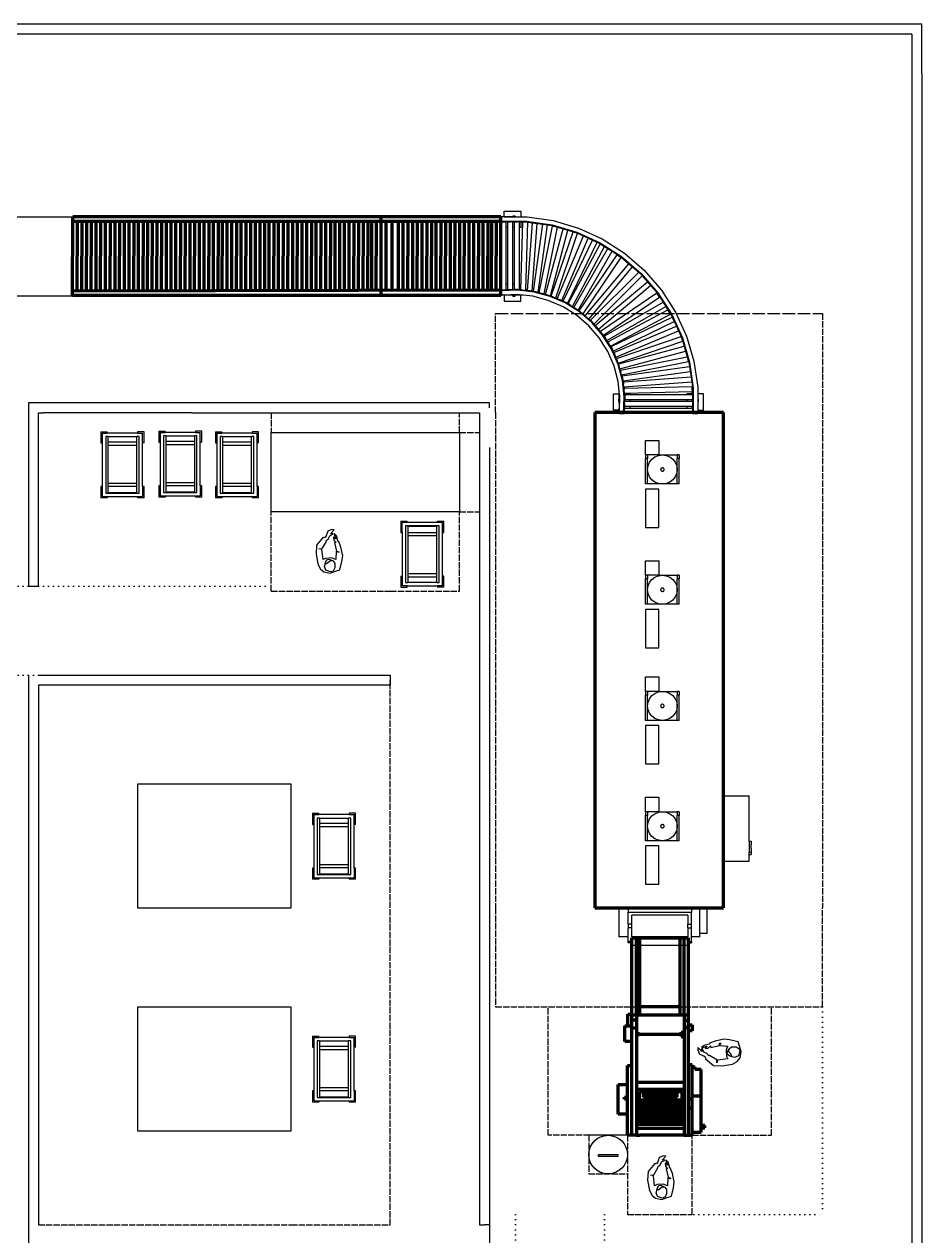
# Model space of a CAD drawing. Header units: millimetres. Extents: x -9564 to 18143, y -28921 to 24346.
# Drawn here: x 8868 to 17924, y -17375 to -5144 of the extents above; entities that cross this region are included whole.
import ezdxf

# ---------------------------------------------------------------- set-up
doc = ezdxf.new("R2010")
doc.units = ezdxf.units.MM
doc.header["$LTSCALE"] = 100
for name, pattern in [('DASHED', [1.524, 1.27, -0.254]), ('DASHED2', [0.762, 0.635, -0.127]), ('DOT', [0.508, 0, -0.508])]:
    doc.linetypes.add(name, pattern=pattern)
for name, color, linetype in [('Edges', 7, 'Continuous'), ('freecads.com', 7, 'Continuous'), ('Maquinas', 200, 'Continuous'), ('MUROS', 7, 'Continuous')]:
    doc.layers.add(name, color=color, linetype=linetype)

# ---------------------------------------------------------------- blocks, each defined once
blk = doc.blocks.new('Bakery Trolley pl')
at = {"layer": 'Edges'}
for p, q in [((0.18, 0.625), (0.237, 0.625)), ((0.18, 0.625), (0.18, 0.526)), ((0.237, 0.613), (0.193, 0.613)), ((0.193, 0.526), (0.193, 0.613)), ((0.223, 0.583), (0.223, 0.083)), ((0.243, 0.583), (0.223, 0.583)), ((0.237, 0.613), (0.237, 0.625)), ((0.505, 0.613), (0.237, 0.613)), ((0.243, 0.583), (0.243, 0.58)), ((0.499, 0.583), (0.243, 0.583)), ((0.243, 0.58), (0.499, 0.58)), ((0.243, 0.58), (0.243, 0.524)), ((0.519, 0.583), (0.499, 0.583)), ((0.499, 0.58), (0.499, 0.583)), ((0.499, 0.524), (0.499, 0.58)), ((0.505, 0.613), (0.505, 0.625)), ((0.505, 0.625), (0.561, 0.625)), ((0.549, 0.613), (0.505, 0.613)), ((0.519, 0.083), (0.519, 0.583)), ((0.549, 0.526), (0.549, 0.613)), ((0.561, 0.526), (0.561, 0.625)), ((0.18, 0.526), (0.193, 0.526)), ((0.193, 0.526), (0.193, 0.139)), ((0.243, 0.524), (0.499, 0.524)), ((0.243, 0.524), (0.243, 0.497)), ((0.243, 0.497), (0.499, 0.497)), ((0.243, 0.497), (0.243, 0.162)), ((0.499, 0.497), (0.499, 0.524)), ((0.499, 0.162), (0.499, 0.497)), ((0.549, 0.526), (0.561, 0.526)), ((0.549, 0.139), (0.549, 0.526)), ((0.18, 0.139), (0.193, 0.139)), ((0.18, 0.139), (0.18, 0.04)), ((0.193, 0.139), (0.193, 0.053)), ((0.243, 0.162), (0.499, 0.162)), ((0.243, 0.162), (0.243, 0.132)), ((0.243, 0.132), (0.499, 0.132)), ((0.243, 0.132), (0.243, 0.083)), ((0.499, 0.132), (0.499, 0.162)), ((0.499, 0.083), (0.499, 0.132)), ((0.561, 0.139), (0.549, 0.139)), ((0.549, 0.053), (0.549, 0.139)), ((0.561, 0.04), (0.561, 0.139)), ((0.18, 0.04), (0.237, 0.04)), ((0.237, 0.053), (0.193, 0.053)), ((0.223, 0.083), (0.243, 0.083)), ((0.237, 0.04), (0.237, 0.053)), ((0.237, 0.053), (0.505, 0.053)), ((0.499, 0.083), (0.243, 0.083)), ((0.499, 0.083), (0.519, 0.083)), ((0.505, 0.053), (0.505, 0.04)), ((0.549, 0.053), (0.505, 0.053)), ((0.561, 0.04), (0.505, 0.04))]:
    blk.add_line(p, q, dxfattribs=at)

msp = doc.modelspace()

# ---------------------------------------------------------------- linework, layer by layer
for p, q in [((17824, -5144), (3026, -5144)), ((17824, -5244), (3026, -5244)), ((17824, -5244), (17824, -24441)), ((17924, -5644), (17924, -24541)), ((13711, -7088), (13678, -7088)), ((13678, -7088), (13678, -7133)), ((13711, -7030), (13877, -7030)), ((13711, -7088), (13711, -7030)), ((13711, -7088), (13943, -7088)), ((13799, -7088), (13711, -7088)), ((13778, -7088), (13778, -7088)), ((13778, -7088), (13779, -7088)), ((13779, -7088), (13780, -7088)), ((13780, -7088), (13782, -7088)), ((13799, -7080), (13799, -7088)), ((13822, -7080), (13799, -7080)), ((13822, -7088), (13799, -7088)), ((13822, -7080), (13822, -7088)), ((13822, -7088), (13877, -7088)), ((13840, -7088), (13842, -7088)), ((13842, -7088), (13843, -7088)), ((13843, -7088), (13844, -7088)), ((13844, -7088), (13844, -7088)), ((13877, -7030), (13877, -7088)), ((13877, -7088), (13944, -7088)), ((13943, -7088), (13944, -7088)), ((13944, -7088), (13944, -7088)), ((13944, -7088), (14205, -7126)), ((13678, -7133), (13937, -7133)), ((13678, -7133), (13678, -7140)), ((13678, -7140), (13678, -7142)), ((13678, -7140), (13679, -7140)), ((13679, -7142), (13678, -7142)), ((13679, -7142), (13679, -7140)), ((13679, -7140), (13729, -7140)), ((13679, -7826), (13679, -7142)), ((13729, -7142), (13729, -7140)), ((13729, -7140), (13749, -7140)), ((13749, -7142), (13729, -7142)), ((13729, -7196), (13729, -7142)), ((13749, -7196), (13729, -7196)), ((13729, -7772), (13729, -7196)), ((13749, -7142), (13749, -7140)), ((13749, -7140), (13774, -7140)), ((13749, -7196), (13749, -7142)), ((13749, -7772), (13749, -7196)), ((13799, -7140), (13774, -7140)), ((13799, -7142), (13799, -7140)), ((13799, -7140), (13811, -7140)), ((13811, -7142), (13799, -7142)), ((13799, -7196), (13799, -7142)), ((13816, -7196), (13799, -7196)), ((13799, -7772), (13799, -7196)), ((13811, -7140), (13811, -7142)), ((13811, -7140), (13816, -7140)), ((13816, -7142), (13811, -7142)), ((13816, -7140), (13841, -7140)), ((13816, -7142), (13816, -7140)), ((13816, -7196), (13816, -7142)), ((13816, -7772), (13816, -7196)), ((13865, -7140), (13841, -7140)), ((13865, -7142), (13865, -7140)), ((13865, -7140), (13899, -7140)), ((13877, -7142), (13865, -7142)), ((13865, -7196), (13865, -7142)), ((13877, -7196), (13865, -7196)), ((13865, -7772), (13865, -7196)), ((13877, -7142), (13877, -7196)), ((13899, -7142), (13877, -7142)), ((13880, -7826), (13899, -7142)), ((13899, -7142), (13899, -7140)), ((13899, -7140), (13924, -7140)), ((13924, -7140), (13936, -7140)), ((13940, -7140), (13924, -7140)), ((13930, -7826), (13949, -7141)), ((13936, -7140), (13940, -7140)), ((13937, -7133), (14194, -7170)), ((13940, -7140), (13949, -7141)), ((13945, -7833), (13995, -7150)), ((13949, -7141), (14020, -7152)), ((13994, -7839), (14045, -7155)), ((13995, -7150), (14020, -7152)), ((14006, -7840), (14100, -7163)), ((14020, -7152), (14045, -7155)), ((14045, -7155), (14100, -7163)), ((14054, -7852), (14149, -7170)), ((14065, -7855), (14199, -7181)), ((14100, -7163), (14124, -7166)), ((14113, -7865), (14248, -7192)), ((14124, -7166), (14149, -7170)), ((14129, -7872), (14306, -7210)), ((14149, -7170), (14192, -7176)), ((14192, -7176), (14224, -7185)), ((14194, -7170), (14442, -7242)), ((14199, -7181), (14224, -7185)), ((14205, -7126), (14459, -7201)), ((14224, -7185), (14248, -7192)), ((14248, -7192), (14330, -7217)), ((14306, -7210), (14330, -7217)), ((14330, -7217), (14354, -7224)), ((14459, -7201), (14700, -7311)), ((14177, -7885), (14354, -7224)), ((14185, -7888), (14405, -7238)), ((14231, -7906), (14452, -7254)), ((14245, -7915), (14511, -7281)), ((14291, -7934), (14557, -7302)), ((14306, -7940), (14603, -7323)), ((14354, -7224), (14405, -7238)), ((14405, -7239), (14405, -7238)), ((14405, -7239), (14440, -7249)), ((14405, -7239), (14452, -7254)), ((14440, -7249), (14511, -7281)), ((14442, -7242), (14678, -7350)), ((14511, -7281), (14557, -7302)), ((14557, -7302), (14603, -7323)), ((14603, -7323), (14648, -7344)), ((14700, -7311), (14923, -7454)), ((14350, -7962), (14648, -7344)), ((14356, -7968), (14679, -7363)), ((14399, -7993), (14723, -7387)), ((14414, -8004), (14757, -7409)), ((14456, -8030), (14799, -7436)), ((14648, -7344), (14675, -7356)), ((14675, -7356), (14717, -7383)), ((14678, -7350), (14896, -7490)), ((14679, -7363), (14717, -7383)), ((14717, -7383), (14723, -7387)), ((14723, -7387), (14766, -7414)), ((14757, -7409), (14766, -7414)), ((14766, -7414), (14799, -7436)), ((14799, -7436), (14892, -7495)), ((14923, -7454), (15123, -7628)), ((14467, -8038), (14851, -7471)), ((14506, -8069), (14892, -7499)), ((14528, -8088), (14968, -7561)), ((14851, -7471), (14892, -7499)), ((14892, -7495), (14968, -7561)), ((14896, -7490), (15092, -7659)), ((14968, -7561), (15006, -7594)), ((14565, -8121), (15006, -7594)), ((14583, -8133), (15068, -7648)), ((14618, -8168), (15103, -7683)), ((15006, -7594), (15068, -7648)), ((15068, -7648), (15086, -7664)), ((15086, -7664), (15087, -7664)), ((15086, -7664), (15088, -7665)), ((15086, -7664), (15088, -7665)), ((15087, -7664), (15088, -7665)), ((15088, -7665), (15103, -7683)), ((15092, -7659), (15261, -7855)), ((15103, -7683), (15156, -7744)), ((15123, -7628), (15297, -7828)), ((13679, -7826), (13678, -7826)), ((13678, -7828), (13678, -7826)), ((13704, -7827), (13678, -7828)), ((13679, -7827), (13679, -7826)), ((13679, -7827), (13704, -7827)), ((13729, -7826), (13704, -7827)), ((13749, -7772), (13729, -7772)), ((13729, -7826), (13729, -7772)), ((13729, -7826), (13747, -7826)), ((13729, -7826), (13729, -7826)), ((13747, -7826), (13729, -7826)), ((13749, -7826), (13747, -7826)), ((13749, -7826), (13749, -7772)), ((13799, -7824), (13749, -7826)), ((13816, -7772), (13799, -7772)), ((13799, -7824), (13799, -7772)), ((13816, -7823), (13799, -7824)), ((13816, -7823), (13816, -7772)), ((13846, -7822), (13816, -7823)), ((13865, -7824), (13846, -7822)), ((13877, -7772), (13865, -7772)), ((13865, -7824), (13865, -7772)), ((13877, -7826), (13865, -7824)), ((13877, -7826), (13877, -7772)), ((13880, -7826), (13877, -7826)), ((13880, -7826), (13880, -7826)), ((13880, -7826), (13880, -7826)), ((13894, -7827), (13880, -7826)), ((13880, -7826), (13880, -7826)), ((13944, -7833), (13894, -7827)), ((13894, -7827), (13930, -7828)), ((13930, -7828), (13930, -7826)), ((13930, -7826), (13944, -7826)), ((13944, -7833), (13944, -7826)), ((14629, -8184), (15156, -7744)), ((14661, -8222), (15188, -7781)), ((15156, -7744), (15188, -7781)), ((15188, -7781), (15256, -7859)), ((15297, -7828), (15440, -8051)), ((13678, -7828), (13678, -7835)), ((13845, -7829), (13678, -7835)), ((13678, -7835), (13678, -7880)), ((13682, -7880), (13678, -7880)), ((13682, -7880), (13678, -7880)), ((13678, -7880), (13682, -7880)), ((13678, -7880), (13682, -7880)), ((13687, -7879), (13682, -7880)), ((13682, -7880), (13687, -7880)), ((13682, -7880), (13682, -7880)), ((13682, -7880), (13687, -7880)), ((13777, -7876), (13687, -7879)), ((13687, -7879), (13687, -7880)), ((13687, -7880), (13687, -7880)), ((13711, -7880), (13687, -7880)), ((13711, -7880), (13711, -7938)), ((13799, -7880), (13711, -7880)), ((13711, -7938), (13877, -7938)), ((13799, -7880), (13765, -7880)), ((13811, -7874), (13777, -7876)), ((13811, -7876), (13777, -7876)), ((13779, -7880), (13778, -7880)), ((13778, -7880), (13778, -7880)), ((13780, -7880), (13779, -7880)), ((13782, -7880), (13780, -7880)), ((13784, -7880), (13782, -7880)), ((13786, -7880), (13782, -7880)), ((13786, -7880), (13784, -7880)), ((13791, -7880), (13786, -7880)), ((13788, -7880), (13786, -7880)), ((13790, -7880), (13788, -7880)), ((13793, -7880), (13790, -7880)), ((13796, -7880), (13791, -7880)), ((13796, -7880), (13793, -7880)), ((13800, -7880), (13796, -7880)), ((13801, -7880), (13796, -7880)), ((13799, -7888), (13799, -7880)), ((13822, -7880), (13799, -7880)), ((13799, -7888), (13822, -7888)), ((13803, -7880), (13800, -7880)), ((13806, -7880), (13801, -7880)), ((13807, -7880), (13803, -7880)), ((13811, -7880), (13806, -7880)), ((13811, -7880), (13807, -7880)), ((13840, -7873), (13811, -7874)), ((13811, -7876), (13811, -7874)), ((13864, -7876), (13811, -7876)), ((13814, -7880), (13811, -7880)), ((13816, -7880), (13811, -7880)), ((13818, -7880), (13814, -7880)), ((13821, -7880), (13816, -7880)), ((13822, -7880), (13818, -7880)), ((13826, -7880), (13821, -7880)), ((13822, -7888), (13822, -7880)), ((13877, -7880), (13822, -7880)), ((13825, -7880), (13822, -7880)), ((13857, -7880), (13822, -7880)), ((13828, -7880), (13825, -7880)), ((13831, -7880), (13826, -7880)), ((13831, -7880), (13828, -7880)), ((13836, -7880), (13831, -7880)), ((13833, -7880), (13831, -7880)), ((13836, -7880), (13833, -7880)), ((13840, -7880), (13836, -7880)), ((13838, -7880), (13836, -7880)), ((13840, -7880), (13838, -7880)), ((13864, -7876), (13840, -7873)), ((13842, -7880), (13840, -7880)), ((13843, -7880), (13842, -7880)), ((13844, -7880), (13843, -7880)), ((13844, -7880), (13844, -7880)), ((14012, -7847), (13845, -7829)), ((13902, -7880), (13864, -7876)), ((13877, -7938), (13877, -7880)), ((13902, -7880), (13877, -7880)), ((14000, -7890), (13902, -7880)), ((13945, -7833), (13944, -7833)), ((13994, -7839), (13945, -7833)), ((14006, -7840), (13994, -7839)), ((14156, -7932), (14000, -7890)), ((14014, -7841), (14006, -7840)), ((14173, -7891), (14012, -7847)), ((14053, -7851), (14014, -7841)), ((14065, -7855), (14053, -7851)), ((14054, -7852), (14053, -7851)), ((14078, -7858), (14065, -7855)), ((14129, -7872), (14078, -7858)), ((14078, -7858), (14113, -7865)), ((14176, -7884), (14129, -7872)), ((14305, -7996), (14156, -7932)), ((14327, -7958), (14173, -7891)), ((14177, -7885), (14176, -7884)), ((14185, -7888), (14177, -7885)), ((14209, -7899), (14185, -7888)), ((14245, -7915), (14209, -7899)), ((14209, -7899), (14231, -7906)), ((14273, -7927), (14245, -7915)), ((14274, -7927), (14273, -7927)), ((14326, -7950), (14274, -7927)), ((14274, -7927), (14291, -7934)), ((14306, -7940), (14326, -7950)), ((14330, -7952), (14326, -7950)), ((14681, -8243), (15251, -7857)), ((14712, -8282), (15279, -7898)), ((14720, -8293), (15314, -7950)), ((15279, -7898), (15251, -7857)), ((15251, -7857), (15279, -7898)), ((15256, -7859), (15314, -7950)), ((15261, -7855), (15401, -8073)), ((15314, -7950), (15341, -7992)), ((14441, -8082), (14305, -7996)), ((14469, -8047), (14327, -7958)), ((14332, -7952), (14330, -7952)), ((14356, -7968), (14332, -7952)), ((14332, -7952), (14350, -7962)), ((14382, -7984), (14356, -7968)), ((14383, -7985), (14382, -7984)), ((14414, -8004), (14383, -7985)), ((14383, -7985), (14399, -7993)), ((14445, -8024), (14414, -8004)), ((14445, -8024), (14445, -8024)), ((14467, -8038), (14445, -8024)), ((14445, -8024), (14456, -8030)), ((14473, -8041), (14467, -8038)), ((14595, -8156), (14469, -8047)), ((14499, -8064), (14473, -8041)), ((14528, -8088), (14499, -8064)), ((14499, -8064), (14506, -8069)), ((14746, -8335), (15341, -7992)), ((14757, -8350), (15363, -8026)), ((14782, -8393), (15388, -8070)), ((15341, -7992), (15363, -8026)), ((15363, -8026), (15370, -8037)), ((15370, -8037), (15395, -8076)), ((15388, -8070), (15370, -8037)), ((15370, -8037), (15388, -8070)), ((15440, -8051), (15550, -8292)), ((14564, -8187), (14441, -8082)), ((14565, -8121), (14528, -8088)), ((14669, -8310), (14564, -8187)), ((14600, -8151), (14565, -8121)), ((14583, -8133), (14600, -8151)), ((14704, -8283), (14595, -8156)), ((14600, -8151), (14600, -8151)), ((14645, -8203), (14600, -8151)), ((14600, -8151), (14600, -8151)), ((14600, -8151), (14618, -8168)), ((14629, -8184), (14645, -8203)), ((14789, -8398), (15407, -8101)), ((14810, -8443), (15427, -8146)), ((14816, -8458), (15448, -8192)), ((15395, -8076), (15407, -8101)), ((15401, -8073), (15509, -8309)), ((15407, -8101), (15427, -8146)), ((15427, -8146), (15448, -8192)), ((15448, -8192), (15458, -8214)), ((14661, -8222), (14645, -8203)), ((14690, -8255), (14661, -8222)), ((14755, -8447), (14669, -8310)), ((14681, -8243), (14690, -8255)), ((14710, -8278), (14690, -8255)), ((14793, -8424), (14704, -8283)), ((14712, -8282), (14710, -8278)), ((14732, -8314), (14712, -8282)), ((14720, -8293), (14732, -8314)), ((14746, -8335), (14732, -8314)), ((14836, -8504), (15469, -8238)), ((14844, -8518), (15496, -8297)), ((15459, -8216), (15469, -8238)), ((15460, -8213), (15461, -8215)), ((15469, -8238), (15496, -8297)), ((15496, -8297), (15502, -8311)), ((15512, -8344), (15496, -8297)), ((15496, -8297), (15512, -8344)), ((15502, -8311), (15527, -8395)), ((15509, -8309), (15582, -8557)), ((15550, -8292), (15625, -8546)), ((14769, -8372), (14746, -8335)), ((14757, -8350), (14769, -8372)), ((14782, -8393), (14769, -8372)), ((14799, -8421), (14782, -8393)), ((14789, -8398), (14799, -8421)), ((14860, -8578), (14793, -8424)), ((14826, -8481), (14799, -8421)), ((14799, -8421), (14799, -8421)), ((14799, -8421), (14810, -8443)), ((14862, -8564), (15512, -8344)), ((14866, -8573), (15527, -8395)), ((15527, -8395), (15541, -8443)), ((14819, -8595), (14755, -8447)), ((14816, -8458), (14826, -8481)), ((14826, -8482), (14826, -8481)), ((14836, -8504), (14826, -8482)), ((14852, -8541), (14836, -8504)), ((14844, -8518), (14852, -8541)), ((14862, -8564), (14852, -8541)), ((14879, -8621), (15541, -8443)), ((14884, -8635), (15558, -8501)), ((14896, -8684), (15569, -8549)), ((15541, -8443), (15558, -8501)), ((15558, -8501), (15562, -8514)), ((15562, -8514), (15575, -8559)), ((15569, -8549), (15562, -8514)), ((15562, -8514), (15569, -8549)), ((15575, -8559), (15581, -8600)), ((15582, -8557), (15618, -8814)), ((15625, -8546), (15663, -8807)), ((14861, -8751), (14819, -8595)), ((14904, -8739), (14860, -8578)), ((14867, -8575), (14862, -8564)), ((14867, -8575), (14866, -8573)), ((14867, -8575), (14867, -8575)), ((14879, -8621), (14867, -8575)), ((14888, -8655), (14879, -8621)), ((14884, -8635), (14888, -8655)), ((14896, -8684), (14888, -8655)), ((14905, -8719), (14896, -8684)), ((14902, -8694), (15581, -8600)), ((14911, -8743), (15588, -8649)), ((15581, -8600), (15588, -8649)), ((15588, -8649), (15596, -8704)), ((14871, -8849), (14861, -8751)), ((14902, -8694), (14905, -8719)), ((14922, -8906), (14904, -8739)), ((14910, -8738), (14905, -8719)), ((14911, -8743), (14910, -8738)), ((14915, -8779), (14911, -8743)), ((14913, -8754), (15596, -8704)), ((14913, -8754), (14915, -8779)), ((14918, -8804), (14915, -8779)), ((14918, -8804), (15603, -8754)), ((14918, -8807), (14918, -8804)), ((14925, -8819), (15608, -8800)), ((15596, -8704), (15603, -8754)), ((15603, -8754), (15610, -8807)), ((15608, -8800), (15609, -8829)), ((15608, -8800), (15610, -8850)), ((14813, -8874), (14871, -8874)), ((14813, -9040), (14813, -8874)), ((14863, -8929), (14871, -8929)), ((14863, -8929), (14863, -8952)), ((14871, -8874), (14871, -8849)), ((14875, -8887), (14871, -8849)), ((14871, -8929), (14871, -8874)), ((14871, -8907), (14871, -8907)), ((14871, -8908), (14871, -8907)), ((14871, -8909), (14871, -8908)), ((14871, -8911), (14871, -8909)), ((14871, -8929), (14871, -8952)), ((14875, -8887), (14875, -8940)), ((14878, -8911), (14875, -8887)), ((14877, -8940), (14878, -8911)), ((14916, -9073), (14922, -8906)), ((14918, -8807), (14925, -8807)), ((14921, -8833), (14918, -8807)), ((14920, -8819), (14925, -8819)), ((14920, -8819), (14921, -8833)), ((14925, -8869), (14921, -8833)), ((14925, -8807), (14925, -8819)), ((14925, -8869), (15609, -8850)), ((14925, -8869), (14925, -8871)), ((14925, -8869), (14925, -8869)), ((14925, -8871), (14925, -8869)), ((14925, -8874), (14925, -8871)), ((14925, -8874), (14979, -8874)), ((14929, -8903), (14925, -8874)), ((14927, -8950), (14929, -8908)), ((14929, -8883), (14979, -8883)), ((14929, -8883), (14929, -8903)), ((14929, -8905), (14929, -8903)), ((14929, -8908), (14929, -8905)), ((14929, -8908), (14929, -8933)), ((14979, -8874), (14979, -8883)), ((14979, -8883), (15555, -8883)), ((15609, -8874), (15555, -8874)), ((15555, -8874), (15555, -8883)), ((15555, -8883), (15609, -8883)), ((15610, -8807), (15609, -8807)), ((15609, -8829), (15609, -8807)), ((15610, -8850), (15609, -8829)), ((15609, -8850), (15610, -8850)), ((15609, -8874), (15609, -8850)), ((15609, -8883), (15609, -8874)), ((15609, -8883), (15611, -8883)), ((15610, -8807), (15611, -8815)), ((15611, -8815), (15611, -8883)), ((15611, -8883), (15611, -8933)), ((15618, -8814), (15618, -9073)), ((15663, -8807), (15663, -8807)), ((15663, -8807), (15663, -8808)), ((15663, -8807), (15663, -8874)), ((15663, -8808), (15663, -9040)), ((15721, -8874), (15663, -8874)), ((15663, -8874), (15663, -8929)), ((15663, -8894), (15663, -8929)), ((15663, -8907), (15663, -8908)), ((15663, -8907), (15663, -8907)), ((15663, -8908), (15663, -8910)), ((15663, -8910), (15663, -8911)), ((15663, -8911), (15663, -8913)), ((15663, -8911), (15663, -8916)), ((15663, -8913), (15663, -8915)), ((15663, -8915), (15663, -8918)), ((15663, -8916), (15663, -8920)), ((15663, -8918), (15663, -8920)), ((15663, -8920), (15663, -8925)), ((15663, -8920), (15663, -8923)), ((15663, -8923), (15663, -8926)), ((15663, -8925), (15663, -8930)), ((15663, -8926), (15663, -8929)), ((15671, -8929), (15663, -8929)), ((15663, -8929), (15663, -8952)), ((15671, -8952), (15671, -8929)), ((15721, -9040), (15721, -8874)), ((8961, -8966), (8911, -8966)), ((8911, -8966), (8911, -10816)), ((13561, -8966), (8961, -8966)), ((13561, -9016), (13561, -8966)), ((14871, -9040), (14813, -9040)), ((14863, -8952), (14871, -8952)), ((14871, -8952), (14871, -9040)), ((14871, -8971), (14871, -8969)), ((14871, -8972), (14871, -8971)), ((14871, -8973), (14871, -8972)), ((14871, -8973), (14871, -8973)), ((14871, -9040), (14871, -9064)), ((14872, -9064), (14875, -8974)), ((14875, -8940), (14875, -8974)), ((14875, -8940), (14877, -8940)), ((14875, -8974), (14877, -8940)), ((14923, -9070), (14925, -9020)), ((14925, -9004), (14926, -8975)), ((14925, -9004), (14925, -9020)), ((14925, -9020), (14925, -9004)), ((14925, -9020), (14925, -9020)), ((14925, -9020), (14979, -9020)), ((14926, -8975), (14927, -8950)), ((14926, -8975), (14926, -9000)), ((14926, -9000), (14979, -9000)), ((14927, -8950), (14979, -8950)), ((14929, -8933), (14979, -8933)), ((14979, -8933), (14979, -8950)), ((14979, -8933), (15555, -8933)), ((14979, -8950), (15555, -8950)), ((14979, -9000), (14979, -9020)), ((14979, -9000), (15555, -9000)), ((14979, -9020), (15555, -9020)), ((15555, -8933), (15555, -8950)), ((15555, -8933), (15609, -8933)), ((15555, -8950), (15609, -8950)), ((15555, -9000), (15555, -9020)), ((15555, -9000), (15609, -9000)), ((15555, -9020), (15609, -9020)), ((15609, -8933), (15609, -8940)), ((15609, -8933), (15611, -8933)), ((15609, -8940), (15609, -8950)), ((15611, -8940), (15609, -8940)), ((15609, -8950), (15611, -8950)), ((15609, -9020), (15609, -9000)), ((15609, -9000), (15611, -9000)), ((15609, -9020), (15611, -9020)), ((15611, -8933), (15611, -8940)), ((15611, -8940), (15611, -8950)), ((15611, -8950), (15611, -9000)), ((15611, -9000), (15611, -9020)), ((15611, -9020), (15611, -9047)), ((15611, -9020), (15611, -9047)), ((15611, -9047), (15611, -9070)), ((15663, -8929), (15663, -8933)), ((15663, -8930), (15663, -8935)), ((15663, -8933), (15663, -8937)), ((15663, -8935), (15663, -8940)), ((15663, -8937), (15663, -8940)), ((15663, -8940), (15663, -8944)), ((15663, -8940), (15663, -8945)), ((15663, -8944), (15663, -8948)), ((15663, -8945), (15663, -8950)), ((15663, -8948), (15663, -8951)), ((15663, -8950), (15663, -8955)), ((15663, -8951), (15663, -8955)), ((15671, -8952), (15663, -8952)), ((15663, -8952), (15663, -9040)), ((15663, -8952), (15663, -8986)), ((15663, -8955), (15663, -8958)), ((15663, -8955), (15663, -8960)), ((15663, -8958), (15663, -8961)), ((15663, -8960), (15663, -8965)), ((15663, -8961), (15663, -8963)), ((15663, -8963), (15663, -8965)), ((15663, -8965), (15663, -8967)), ((15663, -8965), (15663, -8969)), ((15663, -8967), (15663, -8969)), ((15663, -8969), (15663, -8971)), ((15663, -8971), (15663, -8972)), ((15663, -8972), (15663, -8973)), ((15663, -8973), (15663, -8973)), ((15663, -9040), (15721, -9040)), ((15663, -9040), (15663, -9073)), ((9011, -10816), (9011, -9066)), ((9011, -9066), (9061, -9066)), ((9322, -9066), (9061, -9066)), ((10559, -9066), (9322, -9066)), ((10559, -9066), (12561, -9066)), ((12561, -9066), (12761, -9066)), ((12761, -9066), (13261, -9066)), ((13261, -9066), (13461, -9066)), ((13461, -9066), (13461, -11217)), ((14871, -9069), (14872, -9064)), ((14871, -9069), (14871, -9064)), ((14871, -9064), (14871, -9064)), ((14871, -9069), (14871, -9064)), ((14871, -9064), (14872, -9064)), ((14871, -9073), (14871, -9069)), ((14871, -9073), (14871, -9069)), ((14871, -9069), (14871, -9069)), ((14871, -9073), (14916, -9073)), ((14916, -9073), (14923, -9073)), ((14923, -9073), (14923, -9070)), ((14923, -9070), (14925, -9070)), ((14923, -9073), (14925, -9073)), ((14925, -9070), (15609, -9070)), ((14925, -9073), (14925, -9070)), ((15609, -9070), (15611, -9070)), ((15609, -9070), (15609, -9073)), ((15611, -9073), (15609, -9073)), ((15611, -9070), (15611, -9073)), ((15611, -9073), (15618, -9073)), ((15618, -9073), (15663, -9073)), ((11361, -10066), (11361, -9266)), ((11361, -9266), (12561, -9266)), ((12561, -9266), (13261, -9266)), ((13261, -9266), (13261, -10066)), ((13561, -9416), (13561, -17666)), ((12561, -10066), (11361, -10066)), ((13261, -10066), (12561, -10066)), ((8911, -10816), (9011, -10816)), ((8961, -10816), (9011, -10816)), ((13461, -11217), (13461, -16787)), ((8911, -11716), (8911, -21309)), ((9011, -11716), (12561, -11716)), ((9011, -11816), (9011, -17266)), ((12561, -11816), (9011, -11816)), ((11561, -12816), (10011, -12816)), ((10011, -12816), (10011, -14066)), ((11561, -14066), (11561, -12816)), ((10011, -14066), (11561, -14066)), ((15924, -14065), (15920, -14065)), ((11561, -15066), (10011, -15066)), ((10011, -15066), (10011, -16316)), ((11561, -16316), (11561, -15066)), ((10011, -16316), (11561, -16316)), ((14954, -16361), (14564, -16361)), ((14662, -16576), (14662, -16556)), ((14662, -16556), (14759, -16556)), ((14759, -16576), (14662, -16576)), ((14759, -16556), (14857, -16556)), ((14817, -16576), (14759, -16576)), ((14857, -16576), (14817, -16576)), ((14857, -16556), (14857, -16576)), ((13461, -16787), (13461, -17266)), ((13461, -17266), (13511, -17266)), ((13561, -17266), (13511, -17266))]:
    msp.add_line(p, q)
at = {"color": 6}
for p, q in [((8755, -7088), (9357, -7088)), ((9355, -7888), (8755, -7888))]:
    msp.add_line(p, q, dxfattribs=at)
at = {"color": 3, "linetype": 'DASHED2'}
for p, q in [((13624, -9065), (13624, -8065)), ((16924, -8065), (16924, -9065)), ((11361, -9066), (11361, -9266)), ((13261, -9266), (13261, -9066)), ((13624, -9065), (13624, -14065)), ((16924, -9065), (16924, -14065)), ((13261, -9266), (13461, -9266)), ((11361, -10866), (11361, -10066)), ((13261, -10866), (13261, -10066)), ((13261, -10066), (13461, -10066)), ((11361, -10866), (12561, -10866)), ((12561, -10866), (13261, -10866)), ((12561, -17266), (12561, -11766)), ((13624, -14065), (13624, -15065)), ((16924, -15065), (16924, -14065)), ((13624, -15065), (16924, -15065)), ((14154, -16361), (14154, -15065)), ((16409, -16361), (16409, -15065)), ((14954, -16361), (14154, -16361)), ((14564, -16361), (14564, -16751)), ((14954, -16361), (14954, -17161)), ((15609, -17161), (15609, -16361)), ((15609, -16361), (16409, -16361)), ((14564, -16751), (14954, -16751)), ((14954, -17161), (15609, -17161)), ((9011, -17266), (10011, -17266)), ((10011, -17266), (11561, -17266)), ((11561, -17266), (12561, -17266))]:
    msp.add_line(p, q, dxfattribs=at)
at = {"color": 3, "linetype": 'DASHED'}
msp.add_line((13624, -8065), (16924, -8065), dxfattribs=at)
at = {"color": 2, "linetype": 'DOT'}
for p, q in [((9011, -10816), (8626, -10816)), ((9061, -10816), (11361, -10816)), ((9011, -11716), (8626, -11716))]:
    msp.add_line(p, q, dxfattribs=at)
at = {"linetype": 'DOT'}
msp.add_line((8961, -11716), (9011, -11716), dxfattribs=at)
at = {"linetype": 'DASHED2'}
for p, q in [((12561, -11716), (12561, -11766)), ((12561, -11766), (12561, -11816))]:
    msp.add_line(p, q, dxfattribs=at)
msp.add_circle((14759, -16556), 195)
at = {"layer": 'freecads.com'}
for p, q in [((11930, -10263), (11915, -10308)), ((11973, -10246), (11930, -10263)), ((11958, -10289), (11996, -10249)), ((11996, -10249), (11973, -10246)), ((11884, -10323), (11816, -10403)), ((11873, -10438), (11917, -10365)), ((11891, -10328), (11884, -10323)), ((11896, -10321), (11891, -10328)), ((11901, -10325), (11896, -10321)), ((11915, -10308), (11901, -10325)), ((11915, -10358), (11924, -10349)), ((11917, -10365), (11915, -10358)), ((11924, -10349), (11934, -10344)), ((11934, -10344), (11951, -10308)), ((11951, -10308), (11981, -10292)), ((11981, -10285), (11958, -10289)), ((11981, -10292), (11981, -10285)), ((11995, -10321), (11989, -10323)), ((11989, -10323), (11993, -10351)), ((11993, -10351), (12014, -10375)), ((11996, -10285), (11995, -10292)), ((11995, -10292), (12012, -10339)), ((11998, -10335), (11995, -10321)), ((12019, -10309), (11996, -10285)), ((12012, -10339), (11998, -10335)), ((12014, -10375), (11998, -10377)), ((11998, -10377), (12019, -10462)), ((12036, -10368), (12019, -10309)), ((12041, -10365), (12036, -10368)), ((12062, -10424), (12041, -10365)), ((11816, -10403), (11813, -10491)), ((11813, -10491), (11830, -10595)), ((11842, -10439), (11873, -10438)), ((11872, -10446), (11842, -10439)), ((11883, -10549), (11872, -10446)), ((12017, -10464), (12012, -10549)), ((12041, -10477), (12017, -10464)), ((12019, -10462), (12045, -10470)), ((12045, -10470), (12041, -10477)), ((12081, -10509), (12062, -10424)), ((12074, -10568), (12081, -10509)), ((11830, -10595), (11858, -10645)), ((11909, -10536), (11883, -10549)), ((11897, -10618), (11910, -10568)), ((11912, -10656), (11897, -10618)), ((11906, -10583), (11919, -10588)), ((11971, -10531), (11909, -10536)), ((11910, -10568), (11928, -10546)), ((11919, -10588), (11958, -10559)), ((11928, -10546), (11945, -10543)), ((11945, -10543), (11979, -10559)), ((11958, -10559), (11986, -10562)), ((12001, -10544), (11971, -10531)), ((12003, -10633), (11984, -10664)), ((11986, -10562), (12003, -10587)), ((12012, -10549), (12001, -10544)), ((12003, -10587), (12003, -10633)), ((12054, -10652), (12074, -10568)), ((11858, -10645), (11892, -10673)), ((11892, -10673), (11957, -10685)), ((11958, -10671), (11912, -10656)), ((11957, -10685), (12010, -10666)), ((11984, -10664), (11958, -10671)), ((12010, -10666), (12054, -10652)), ((15841, -15410), (15783, -15431)), ((15926, -15391), (15841, -15410)), ((15985, -15398), (15926, -15391)), ((16070, -15419), (15985, -15398)), ((15666, -15476), (15664, -15499)), ((15664, -15499), (15681, -15543)), ((15706, -15514), (15666, -15476)), ((15727, -15454), (15703, -15476)), ((15703, -15476), (15710, -15478)), ((15710, -15492), (15703, -15492)), ((15703, -15492), (15706, -15514)), ((15710, -15478), (15757, -15461)), ((15725, -15521), (15710, -15492)), ((15762, -15539), (15725, -15521)), ((15786, -15436), (15727, -15454)), ((15753, -15474), (15739, -15478)), ((15739, -15478), (15741, -15483)), ((15741, -15483), (15769, -15480)), ((15757, -15461), (15753, -15474)), ((15769, -15480), (15793, -15459)), ((15783, -15431), (15786, -15436)), ((15793, -15459), (15795, -15474)), ((15795, -15474), (15880, -15454)), ((15880, -15454), (15888, -15428)), ((15895, -15431), (15881, -15455)), ((15881, -15455), (15967, -15461)), ((15888, -15428), (15895, -15431)), ((15962, -15471), (15949, -15502)), ((15949, -15502), (15953, -15563)), ((15961, -15527), (15977, -15493)), ((15964, -15545), (15961, -15527)), ((15967, -15461), (15962, -15471)), ((15977, -15514), (15980, -15487)), ((16006, -15554), (15977, -15514)), ((15980, -15487), (16004, -15469)), ((16004, -15469), (16051, -15469)), ((16051, -15469), (16081, -15488)), ((16084, -15462), (16070, -15419)), ((16089, -15514), (16074, -15560)), ((16081, -15488), (16089, -15514)), ((16103, -15516), (16084, -15462)), ((16091, -15580), (16103, -15516)), ((15681, -15543), (15725, -15558)), ((15725, -15558), (15743, -15572)), ((15743, -15572), (15739, -15577)), ((15739, -15577), (15746, -15582)), ((15746, -15582), (15741, -15589)), ((15741, -15589), (15821, -15657)), ((15767, -15549), (15762, -15539)), ((15776, -15558), (15767, -15549)), ((15783, -15556), (15776, -15558)), ((15855, -15599), (15783, -15556)), ((15821, -15657), (15909, -15660)), ((15857, -15631), (15855, -15599)), ((15864, -15601), (15857, -15631)), ((15966, -15590), (15864, -15601)), ((15909, -15660), (16013, -15643)), ((15953, -15563), (15966, -15590)), ((15986, -15563), (15964, -15545)), ((16036, -15575), (15986, -15563)), ((16001, -15566), (16006, -15554)), ((16013, -15643), (16063, -15615)), ((16074, -15560), (16036, -15575)), ((16063, -15615), (16091, -15580)), ((15261, -16630), (15247, -16648)), ((15275, -16586), (15261, -16630)), ((15319, -16569), (15275, -16586)), ((15280, -16667), (15297, -16630)), ((15297, -16630), (15327, -16615)), ((15304, -16611), (15342, -16572)), ((15327, -16608), (15304, -16611)), ((15342, -16572), (15319, -16569)), ((15327, -16615), (15327, -16608)), ((15342, -16608), (15340, -16615)), ((15340, -16615), (15358, -16662)), ((15365, -16632), (15342, -16608)), ((15382, -16691), (15365, -16632)), ((15162, -16726), (15158, -16814)), ((15229, -16646), (15162, -16726)), ((15219, -16760), (15262, -16688)), ((15236, -16651), (15229, -16646)), ((15242, -16644), (15236, -16651)), ((15247, -16648), (15242, -16644)), ((15261, -16681), (15269, -16672)), ((15262, -16688), (15261, -16681)), ((15269, -16672), (15280, -16667)), ((15340, -16644), (15335, -16646)), ((15335, -16646), (15339, -16674)), ((15339, -16674), (15360, -16698)), ((15344, -16658), (15340, -16644)), ((15358, -16662), (15344, -16658)), ((15360, -16698), (15344, -16700)), ((15344, -16700), (15365, -16785)), ((15387, -16688), (15382, -16691)), ((15408, -16747), (15387, -16688)), ((15427, -16831), (15408, -16747)), ((15158, -16814), (15176, -16918)), ((15188, -16762), (15219, -16760)), ((15217, -16769), (15188, -16762)), ((15228, -16872), (15217, -16769)), ((15255, -16859), (15228, -16872)), ((15317, -16854), (15255, -16859)), ((15256, -16891), (15273, -16869)), ((15273, -16869), (15291, -16866)), ((15291, -16866), (15325, -16882)), ((15347, -16867), (15317, -16854)), ((15357, -16872), (15347, -16867)), ((15363, -16786), (15357, -16872)), ((15387, -16800), (15363, -16786)), ((15365, -16785), (15391, -16793)), ((15391, -16793), (15387, -16800)), ((15420, -16890), (15427, -16831)), ((15176, -16918), (15203, -16968)), ((15203, -16968), (15238, -16996)), ((15238, -16996), (15302, -17008)), ((15243, -16941), (15256, -16891)), ((15258, -16979), (15243, -16941)), ((15252, -16906), (15264, -16911)), ((15304, -16994), (15258, -16979)), ((15264, -16911), (15304, -16882)), ((15302, -17008), (15356, -16989)), ((15304, -16882), (15332, -16885)), ((15330, -16987), (15304, -16994)), ((15349, -16956), (15330, -16987)), ((15332, -16885), (15349, -16909)), ((15349, -16909), (15349, -16956)), ((15356, -16989), (15399, -16975)), ((15399, -16975), (15420, -16890))]:
    msp.add_line(p, q, dxfattribs=at)
at = {"layer": 'Maquinas', "lineweight": 100}
for p, q in [((9355, -7888), (9357, -7088)), ((13678, -7088), (9357, -7088)), ((12468, -7880), (12468, -7088)), ((13678, -7880), (13678, -7088)), ((9357, -7133), (13678, -7133)), ((9403, -7835), (9405, -7134)), ((9449, -7835), (9451, -7133)), ((9497, -7835), (9499, -7133)), ((9545, -7835), (9547, -7133)), ((9593, -7834), (9595, -7133)), ((9639, -7834), (9641, -7133)), ((9688, -7834), (9689, -7133)), ((9736, -7834), (9738, -7132)), ((9784, -7834), (9786, -7132)), ((9830, -7834), (9832, -7132)), ((9878, -7834), (9880, -7132)), ((9926, -7833), (9928, -7132)), ((9974, -7833), (9976, -7132)), ((10020, -7833), (10022, -7131)), ((10068, -7833), (10070, -7132)), ((10112, -7833), (10114, -7135)), ((10160, -7833), (10162, -7136)), ((10206, -7833), (10208, -7136)), ((10254, -7832), (10256, -7136)), ((10303, -7832), (10304, -7136)), ((10351, -7832), (10352, -7136)), ((10397, -7832), (10398, -7136)), ((10445, -7832), (10447, -7136)), ((10493, -7832), (10495, -7136)), ((10541, -7832), (10543, -7137)), ((10587, -7831), (10589, -7137)), ((10635, -7831), (10637, -7137)), ((10683, -7831), (10685, -7137)), ((10731, -7831), (10733, -7137)), ((10777, -7831), (10779, -7137)), ((10825, -7831), (10827, -7137)), ((10866, -7831), (10868, -7137)), ((10914, -7831), (10916, -7138)), ((10962, -7830), (10964, -7138)), ((11010, -7830), (11012, -7138)), ((11056, -7830), (11058, -7138)), ((11104, -7830), (11106, -7138)), ((11153, -7830), (11154, -7138)), ((11201, -7830), (11203, -7138)), ((11247, -7830), (11249, -7138)), ((11295, -7829), (11297, -7139)), ((11339, -7829), (11341, -7139)), ((11387, -7829), (11389, -7139)), ((11433, -7829), (11435, -7139)), ((11481, -7829), (11483, -7139)), ((11529, -7829), (11531, -7139)), ((11577, -7829), (11579, -7139)), ((11623, -7828), (11625, -7139)), ((11671, -7828), (11673, -7140)), ((11720, -7828), (11721, -7140)), ((11768, -7828), (11769, -7140)), ((11814, -7828), (11815, -7140)), ((11862, -7828), (11864, -7140)), ((11910, -7828), (11912, -7140)), ((11958, -7827), (11960, -7140)), ((12004, -7827), (12006, -7140)), ((12052, -7827), (12054, -7141)), ((12098, -7827), (12100, -7141)), ((12146, -7827), (12148, -7141)), ((12194, -7827), (12196, -7141)), ((12242, -7827), (12244, -7141)), ((12288, -7826), (12290, -7141)), ((12336, -7826), (12338, -7141)), ((12374, -7826), (12376, -7141)), ((12420, -7826), (12422, -7142)), ((12519, -7828), (12519, -7133)), ((12582, -7828), (12582, -7133)), ((12643, -7829), (12645, -7139)), ((12691, -7829), (12693, -7139)), ((12740, -7829), (12741, -7139)), ((12788, -7829), (12790, -7139)), ((12834, -7828), (12836, -7139)), ((12882, -7828), (12884, -7140)), ((12930, -7828), (12932, -7140)), ((12978, -7828), (12980, -7140)), ((13024, -7828), (13026, -7140)), ((13072, -7828), (13074, -7140)), ((13120, -7828), (13122, -7140)), ((13168, -7827), (13170, -7140)), ((13214, -7827), (13216, -7140)), ((13262, -7827), (13264, -7141)), ((13308, -7827), (13310, -7141)), ((13356, -7827), (13358, -7141)), ((13405, -7827), (13406, -7141)), ((13453, -7827), (13454, -7141)), ((13499, -7826), (13500, -7141)), ((13547, -7826), (13549, -7141)), ((13584, -7826), (13586, -7141)), ((13630, -7826), (13632, -7142)), ((9355, -7835), (13679, -7826)), ((9355, -7880), (13678, -7880)), ((15924, -9065), (14624, -9065)), ((14624, -9065), (14624, -14065)), ((15924, -14065), (15924, -9065)), ((14624, -10880), (14624, -10880)), ((14624, -14065), (15924, -14065)), ((14998, -16361), (14998, -14369)), ((14998, -14369), (15567, -14369)), ((15044, -15144), (15044, -14369)), ((15078, -15144), (15078, -14369)), ((15486, -15144), (15486, -14369)), ((15525, -15144), (15525, -14369)), ((15567, -14369), (15567, -16361)), ((14958, -15255), (14958, -15138)), ((14958, -15138), (14998, -15138)), ((14998, -15144), (15567, -15144)), ((15044, -15144), (15044, -16361)), ((15078, -15062), (15486, -15062)), ((15525, -15144), (15525, -16361)), ((14928, -15414), (14928, -15255)), ((14928, -15255), (14958, -15255)), ((14958, -15255), (14998, -15255)), ((15044, -15198), (14998, -15198)), ((15044, -15281), (14998, -15281)), ((15567, -15201), (15525, -15201)), ((15567, -15275), (15525, -15275)), ((15567, -15247), (15606, -15247)), ((15606, -15247), (15606, -15307)), ((15061, -15321), (15044, -15321)), ((15044, -15359), (15061, -15359)), ((15061, -15359), (15061, -15321)), ((15061, -15340), (15497, -15340)), ((15497, -15340), (15497, -15321)), ((15497, -15321), (15525, -15321)), ((15497, -15340), (15497, -15363)), ((15497, -15363), (15525, -15363)), ((15606, -15307), (15567, -15307)), ((14998, -15414), (14928, -15414)), ((15609, -15651), (15567, -15651)), ((15609, -16361), (15609, -15651)), ((14954, -16361), (14954, -15657)), ((14954, -15657), (14998, -15657)), ((15638, -15672), (15609, -15672)), ((15638, -15698), (15638, -15672)), ((15698, -15698), (15638, -15698)), ((15698, -16329), (15698, -15698)), ((14862, -16149), (14862, -15847)), ((14862, -15847), (14954, -15847)), ((15525, -15829), (15044, -15829)), ((14925, -15997), (14925, -15975)), ((14925, -15975), (14954, -15975)), ((14954, -15997), (14925, -15997)), ((15077, -16249), (15077, -15920)), ((15077, -15920), (15504, -15920)), ((15504, -16006), (15077, -16006)), ((15117, -15977), (15117, -15920)), ((15117, -15949), (15455, -15949)), ((15117, -15977), (15455, -15977)), ((15326, -16006), (15326, -15977)), ((15455, -15977), (15455, -15920)), ((15504, -15920), (15504, -16249)), ((15504, -16026), (15504, -16006)), ((15609, -15995), (15567, -15995)), ((15698, -15965), (15609, -15965)), ((15077, -16026), (15504, -16026)), ((15094, -16249), (15094, -16027)), ((15094, -16027), (15113, -16027)), ((15113, -16027), (15113, -16249)), ((15141, -16249), (15141, -16027)), ((15141, -16027), (15159, -16027)), ((15159, -16027), (15159, -16249)), ((15187, -16249), (15187, -16027)), ((15187, -16027), (15205, -16027)), ((15205, -16027), (15205, -16249)), ((15233, -16249), (15233, -16027)), ((15233, -16027), (15251, -16027)), ((15251, -16027), (15251, -16249)), ((15278, -16249), (15278, -16027)), ((15278, -16027), (15297, -16027)), ((15297, -16027), (15297, -16249)), ((15324, -16249), (15324, -16027)), ((15324, -16027), (15343, -16027)), ((15343, -16027), (15343, -16249)), ((15371, -16249), (15371, -16027)), ((15371, -16027), (15389, -16027)), ((15389, -16027), (15389, -16249)), ((15417, -16249), (15417, -16027)), ((15417, -16027), (15435, -16027)), ((15435, -16027), (15435, -16249)), ((15462, -16249), (15462, -16027)), ((15462, -16027), (15480, -16027)), ((15480, -16027), (15480, -16249)), ((15609, -16091), (15567, -16091)), ((14954, -16149), (14862, -16149)), ((15044, -16249), (15525, -16249)), ((15735, -16262), (15698, -16262)), ((15735, -16285), (15735, -16262)), ((14998, -16361), (14954, -16361)), ((15042, -16361), (14998, -16361)), ((15042, -16361), (15080, -16361)), ((15044, -16288), (15525, -16288)), ((15523, -16361), (15080, -16361)), ((15523, -16361), (15567, -16361)), ((15567, -16361), (15609, -16361)), ((15609, -16329), (15698, -16329)), ((15698, -16285), (15735, -16285))]:
    msp.add_line(p, q, dxfattribs=at)
at = {"layer": 'Maquinas'}
for p, q in [((14624, -14065), (14624, -9065)), ((14881, -9065), (14628, -9065)), ((15698, -9065), (15924, -9065)), ((15920, -12935), (15920, -9065)), ((15138, -9492), (15138, -9346)), ((15138, -9346), (15270, -9346)), ((15270, -9346), (15270, -9492)), ((15157, -9492), (15138, -9492)), ((15138, -9492), (15138, -9529)), ((15157, -9529), (15138, -9529)), ((15138, -9785), (15138, -9529)), ((15270, -9492), (15157, -9492)), ((15157, -9492), (15157, -9529)), ((15157, -9639), (15157, -9529)), ((15177, -9566), (15201, -9535)), ((15201, -9535), (15232, -9512)), ((15232, -9512), (15268, -9497)), ((15268, -9497), (15307, -9492)), ((15270, -9492), (15307, -9492)), ((15307, -9492), (15346, -9497)), ((15307, -9492), (15457, -9492)), ((15346, -9497), (15382, -9512)), ((15382, -9512), (15413, -9535)), ((15413, -9535), (15437, -9566)), ((15457, -9492), (15457, -9529)), ((15476, -9492), (15457, -9492)), ((15476, -9529), (15457, -9529)), ((15457, -9639), (15457, -9529)), ((15476, -9492), (15476, -9529)), ((15476, -9785), (15476, -9529)), ((15157, -9639), (15162, -9601)), ((15162, -9677), (15157, -9639)), ((15157, -9785), (15157, -9639)), ((15162, -9601), (15177, -9566)), ((15290, -9634), (15289, -9639)), ((15289, -9639), (15290, -9643)), ((15292, -9630), (15290, -9634)), ((15290, -9643), (15292, -9647)), ((15295, -9627), (15292, -9630)), ((15292, -9647), (15295, -9651)), ((15298, -9624), (15295, -9627)), ((15295, -9651), (15298, -9654)), ((15303, -9622), (15298, -9624)), ((15298, -9654), (15303, -9655)), ((15307, -9621), (15303, -9622)), ((15303, -9655), (15307, -9656)), ((15312, -9622), (15307, -9621)), ((15307, -9656), (15312, -9655)), ((15316, -9624), (15312, -9622)), ((15312, -9655), (15316, -9654)), ((15320, -9627), (15316, -9624)), ((15316, -9654), (15320, -9651)), ((15323, -9630), (15320, -9627)), ((15320, -9651), (15323, -9647)), ((15324, -9634), (15323, -9630)), ((15323, -9647), (15324, -9643)), ((15325, -9639), (15324, -9634)), ((15324, -9643), (15325, -9639)), ((15437, -9566), (15452, -9601)), ((15452, -9601), (15457, -9639)), ((15457, -9639), (15452, -9677)), ((15457, -9785), (15457, -9639)), ((15157, -9785), (15138, -9785)), ((15307, -9785), (15157, -9785)), ((15177, -9712), (15162, -9677)), ((15201, -9742), (15177, -9712)), ((15232, -9766), (15201, -9742)), ((15268, -9780), (15232, -9766)), ((15307, -9785), (15268, -9780)), ((15346, -9780), (15307, -9785)), ((15457, -9785), (15307, -9785)), ((15382, -9766), (15346, -9780)), ((15413, -9742), (15382, -9766)), ((15437, -9712), (15413, -9742)), ((15452, -9677), (15437, -9712)), ((15476, -9785), (15457, -9785)), ((15270, -9838), (15138, -9838)), ((15138, -9838), (15138, -10224)), ((15270, -10224), (15270, -9838)), ((15138, -10224), (15270, -10224)), ((15138, -10707), (15138, -10560)), ((15138, -10560), (15270, -10560)), ((15270, -10560), (15270, -10707)), ((15157, -10707), (15138, -10707)), ((15138, -10707), (15138, -10743)), ((15157, -10743), (15138, -10743)), ((15138, -11000), (15138, -10743)), ((15270, -10707), (15157, -10707)), ((15157, -10707), (15157, -10743)), ((15157, -10853), (15157, -10743)), ((15177, -10780), (15201, -10750)), ((15201, -10750), (15232, -10727)), ((15232, -10727), (15268, -10712)), ((15268, -10712), (15307, -10707)), ((15270, -10707), (15307, -10707)), ((15307, -10707), (15346, -10712)), ((15307, -10707), (15457, -10707)), ((15346, -10712), (15382, -10727)), ((15382, -10727), (15413, -10750)), ((15413, -10750), (15437, -10780)), ((15457, -10707), (15457, -10743)), ((15476, -10707), (15457, -10707)), ((15476, -10743), (15457, -10743)), ((15457, -10853), (15457, -10743)), ((15476, -10707), (15476, -10743)), ((15476, -11000), (15476, -10743)), ((15157, -10853), (15162, -10815)), ((15162, -10891), (15157, -10853)), ((15157, -11000), (15157, -10853)), ((15162, -10815), (15177, -10780)), ((15290, -10849), (15289, -10853)), ((15289, -10853), (15290, -10858)), ((15292, -10845), (15290, -10849)), ((15290, -10858), (15292, -10862)), ((15295, -10841), (15292, -10845)), ((15292, -10862), (15295, -10866)), ((15298, -10838), (15295, -10841)), ((15295, -10866), (15298, -10868)), ((15303, -10837), (15298, -10838)), ((15298, -10868), (15303, -10870)), ((15307, -10836), (15303, -10837)), ((15303, -10870), (15307, -10871)), ((15312, -10837), (15307, -10836)), ((15307, -10871), (15312, -10870)), ((15316, -10838), (15312, -10837)), ((15312, -10870), (15316, -10868)), ((15320, -10841), (15316, -10838)), ((15316, -10868), (15320, -10866)), ((15323, -10845), (15320, -10841)), ((15320, -10866), (15323, -10862)), ((15324, -10849), (15323, -10845)), ((15323, -10862), (15324, -10858)), ((15325, -10853), (15324, -10849)), ((15324, -10858), (15325, -10853)), ((15437, -10780), (15452, -10815)), ((15452, -10815), (15457, -10853)), ((15457, -10853), (15452, -10891)), ((15457, -11000), (15457, -10853)), ((15157, -11000), (15138, -11000)), ((15307, -11000), (15157, -11000)), ((15177, -10926), (15162, -10891)), ((15201, -10957), (15177, -10926)), ((15232, -10980), (15201, -10957)), ((15268, -10995), (15232, -10980)), ((15307, -11000), (15268, -10995)), ((15346, -10995), (15307, -11000)), ((15457, -11000), (15307, -11000)), ((15382, -10980), (15346, -10995)), ((15413, -10957), (15382, -10980)), ((15437, -10926), (15413, -10957)), ((15452, -10891), (15437, -10926)), ((15476, -11000), (15457, -11000)), ((15270, -11052), (15138, -11052)), ((15138, -11052), (15138, -11439)), ((15270, -11439), (15270, -11052)), ((15138, -11439), (15270, -11439)), ((15138, -11879), (15138, -11733)), ((15138, -11733), (15270, -11733)), ((15270, -11733), (15270, -11879)), ((15157, -11879), (15138, -11879)), ((15138, -11879), (15138, -11916)), ((15157, -11916), (15138, -11916)), ((15138, -12172), (15138, -11916)), ((15270, -11879), (15157, -11879)), ((15157, -11879), (15157, -11916)), ((15157, -12026), (15157, -11916)), ((15162, -11988), (15177, -11953)), ((15177, -11953), (15201, -11922)), ((15201, -11922), (15232, -11899)), ((15232, -11899), (15268, -11884)), ((15268, -11884), (15307, -11879)), ((15270, -11879), (15307, -11879)), ((15307, -11879), (15346, -11884)), ((15307, -11879), (15457, -11879)), ((15346, -11884), (15382, -11899)), ((15382, -11899), (15413, -11922)), ((15413, -11922), (15437, -11953)), ((15437, -11953), (15452, -11988)), ((15457, -11879), (15457, -11916)), ((15476, -11879), (15457, -11879)), ((15476, -11916), (15457, -11916)), ((15457, -12026), (15457, -11916)), ((15476, -11879), (15476, -11916)), ((15476, -12172), (15476, -11916)), ((15157, -12026), (15162, -11988)), ((15162, -12064), (15157, -12026)), ((15157, -12172), (15157, -12026)), ((15177, -12099), (15162, -12064)), ((15201, -12129), (15177, -12099)), ((15290, -12021), (15289, -12026)), ((15289, -12026), (15290, -12030)), ((15292, -12017), (15290, -12021)), ((15290, -12030), (15292, -12034)), ((15295, -12014), (15292, -12017)), ((15292, -12034), (15295, -12038)), ((15298, -12011), (15295, -12014)), ((15295, -12038), (15298, -12041)), ((15303, -12009), (15298, -12011)), ((15298, -12041), (15303, -12043)), ((15307, -12009), (15303, -12009)), ((15303, -12043), (15307, -12043)), ((15312, -12009), (15307, -12009)), ((15307, -12043), (15312, -12043)), ((15316, -12011), (15312, -12009)), ((15312, -12043), (15316, -12041)), ((15320, -12014), (15316, -12011)), ((15316, -12041), (15320, -12038)), ((15323, -12017), (15320, -12014)), ((15320, -12038), (15323, -12034)), ((15324, -12021), (15323, -12017)), ((15323, -12034), (15324, -12030)), ((15325, -12026), (15324, -12021)), ((15324, -12030), (15325, -12026)), ((15437, -12099), (15413, -12129)), ((15452, -12064), (15437, -12099)), ((15452, -11988), (15457, -12026)), ((15457, -12026), (15452, -12064)), ((15457, -12172), (15457, -12026)), ((15157, -12172), (15138, -12172)), ((15270, -12225), (15138, -12225)), ((15138, -12225), (15138, -12611)), ((15307, -12172), (15157, -12172)), ((15232, -12153), (15201, -12129)), ((15268, -12167), (15232, -12153)), ((15307, -12172), (15268, -12167)), ((15270, -12611), (15270, -12225)), ((15346, -12167), (15307, -12172)), ((15457, -12172), (15307, -12172)), ((15382, -12153), (15346, -12167)), ((15413, -12129), (15382, -12153)), ((15476, -12172), (15457, -12172)), ((15138, -12611), (15270, -12611)), ((15138, -13094), (15138, -12948)), ((15138, -12948), (15270, -12948)), ((15270, -12948), (15270, -13094)), ((15920, -12935), (16183, -12935)), ((15920, -12935), (15920, -13593)), ((16183, -13391), (16183, -12935)), ((15157, -13094), (15138, -13094)), ((15138, -13094), (15138, -13131)), ((15157, -13131), (15138, -13131)), ((15138, -13387), (15138, -13131)), ((15270, -13094), (15157, -13094)), ((15157, -13094), (15157, -13131)), ((15157, -13240), (15157, -13131)), ((15157, -13240), (15162, -13202)), ((15162, -13202), (15177, -13167)), ((15177, -13167), (15201, -13137)), ((15201, -13137), (15232, -13114)), ((15232, -13114), (15268, -13099)), ((15268, -13099), (15307, -13094)), ((15270, -13094), (15307, -13094)), ((15307, -13094), (15346, -13099)), ((15307, -13094), (15457, -13094)), ((15346, -13099), (15382, -13114)), ((15382, -13114), (15413, -13137)), ((15413, -13137), (15437, -13167)), ((15437, -13167), (15452, -13202)), ((15452, -13202), (15457, -13240)), ((15457, -13094), (15457, -13131)), ((15476, -13094), (15457, -13094)), ((15476, -13131), (15457, -13131)), ((15457, -13240), (15457, -13131)), ((15476, -13094), (15476, -13131)), ((15476, -13387), (15476, -13131)), ((15162, -13278), (15157, -13240)), ((15157, -13387), (15157, -13240)), ((15177, -13314), (15162, -13278)), ((15201, -13344), (15177, -13314)), ((15290, -13236), (15289, -13240)), ((15289, -13240), (15290, -13245)), ((15292, -13232), (15290, -13236)), ((15290, -13245), (15292, -13249)), ((15295, -13228), (15292, -13232)), ((15292, -13249), (15295, -13253)), ((15298, -13225), (15295, -13228)), ((15295, -13253), (15298, -13255)), ((15303, -13224), (15298, -13225)), ((15298, -13255), (15303, -13257)), ((15307, -13223), (15303, -13224)), ((15303, -13257), (15307, -13258)), ((15312, -13224), (15307, -13223)), ((15307, -13258), (15312, -13257)), ((15316, -13225), (15312, -13224)), ((15312, -13257), (15316, -13255)), ((15320, -13228), (15316, -13225)), ((15316, -13255), (15320, -13253)), ((15323, -13232), (15320, -13228)), ((15320, -13253), (15323, -13249)), ((15324, -13236), (15323, -13232)), ((15323, -13249), (15324, -13245)), ((15325, -13240), (15324, -13236)), ((15324, -13245), (15325, -13240)), ((15437, -13314), (15413, -13344)), ((15452, -13278), (15437, -13314)), ((15457, -13240), (15452, -13278)), ((15457, -13387), (15457, -13240)), ((15157, -13387), (15138, -13387)), ((15270, -13439), (15138, -13439)), ((15138, -13439), (15138, -13826)), ((15307, -13387), (15157, -13387)), ((15232, -13367), (15201, -13344)), ((15268, -13382), (15232, -13367)), ((15307, -13387), (15268, -13382)), ((15270, -13826), (15270, -13439)), ((15346, -13382), (15307, -13387)), ((15457, -13387), (15307, -13387)), ((15382, -13367), (15346, -13382)), ((15413, -13344), (15382, -13367)), ((15476, -13387), (15457, -13387)), ((16183, -13391), (16202, -13391)), ((16183, -13391), (16183, -13501)), ((16202, -13391), (16202, -13428)), ((16202, -13464), (16202, -13428)), ((16183, -13501), (16202, -13501)), ((16183, -13525), (16183, -13501)), ((16183, -13525), (16202, -13525)), ((16183, -13593), (16183, -13525)), ((16202, -13464), (16202, -13501)), ((16202, -13501), (16202, -13525)), ((15920, -13593), (16183, -13593)), ((15920, -14065), (15920, -13593)), ((15138, -13826), (15270, -13826)), ((14868, -14065), (14624, -14065)), ((14868, -14065), (14962, -14065)), ((14868, -14065), (14868, -14358)), ((14962, -14065), (15601, -14065)), ((14962, -14065), (14962, -14107)), ((15601, -14065), (15685, -14065)), ((15601, -14065), (15601, -14107)), ((15685, -14325), (15685, -14065)), ((15685, -14065), (15760, -14065)), ((15760, -14065), (15920, -14065)), ((15760, -14325), (15760, -14065)), ((14962, -14229), (14962, -14107)), ((14962, -14107), (15601, -14107)), ((15563, -14138), (15000, -14138)), ((15000, -14229), (15000, -14138)), ((15563, -14138), (15563, -14229)), ((15601, -14229), (15601, -14107)), ((15000, -14229), (14962, -14229)), ((14962, -14229), (14962, -14266)), ((15000, -14266), (14962, -14266)), ((14962, -14358), (14962, -14266)), ((15000, -14266), (15000, -14229)), ((15000, -14358), (15000, -14266)), ((15563, -14229), (15601, -14229)), ((15563, -14266), (15563, -14229)), ((15563, -14266), (15601, -14266)), ((15563, -14266), (15563, -14358)), ((15601, -14266), (15601, -14229)), ((15601, -14358), (15601, -14266)), ((14962, -14358), (14868, -14358)), ((14962, -14404), (14962, -14358)), ((15000, -14404), (14962, -14404)), ((14962, -14406), (14962, -14404)), ((15000, -14406), (14962, -14406)), ((14962, -14416), (14962, -14406)), ((15000, -14416), (14962, -14416)), ((14962, -14418), (14962, -14416)), ((15000, -14418), (14962, -14418)), ((15563, -14358), (15000, -14358)), ((15000, -14370), (15563, -14370)), ((15000, -14404), (15000, -14370)), ((15000, -14406), (15000, -14404)), ((15000, -14406), (15000, -14416)), ((15000, -14418), (15000, -14416)), ((15000, -14440), (15000, -14418)), ((15563, -14404), (15563, -14370)), ((15563, -14404), (15601, -14404)), ((15563, -14404), (15563, -14418)), ((15563, -14418), (15601, -14418)), ((15563, -14440), (15563, -14418)), ((15685, -14358), (15601, -14358)), ((15601, -14404), (15601, -14358)), ((15601, -14404), (15601, -14418)), ((15601, -14405), (15601, -14405)), ((15685, -14358), (15685, -14325)), ((15760, -14325), (15685, -14325)), ((15000, -14440), (15563, -14440))]:
    msp.add_line(p, q, dxfattribs=at)
at = {"layer": 'Maquinas', "lineweight": 100}
for points in [[(15525, -15898), (15044, -15898)], [(15237, -15977), (15237, -16006)]]:
    msp.add_lwpolyline(points, dxfattribs=at)
for centre, radius, start, end in [((14758, -9027), 1166, 263.3857, 263.6655), ((14674, -9117), 1251, 267.6882, 267.9477)]:
    msp.add_arc(centre, radius, start, end, dxfattribs=at)
at = {"layer": 'MUROS'}
for p, q in [((17924, -5144), (17824, -5144)), ((17924, -5644), (17924, -5144))]:
    msp.add_line(p, q, dxfattribs=at)
at = {"layer": 'MUROS', "color": 2, "linetype": 'DOT'}
for p, q in [((16924, -15065), (16924, -17161)), ((13824, -17161), (13824, -22689)), ((14724, -17161), (14724, -23579)), ((15624, -17161), (16924, -17161))]:
    msp.add_line(p, q, dxfattribs=at)

# ---------------------------------------------------------------- block references
at = {"xscale": 1141.039974711085, "yscale": 1141.039974711085, "zscale": 1141.039974711085}
for p, rotation in [((10282, -9212), 180), ((10865, -9205), 180), ((11438, -9212), 180), ((12462, -10874), 359.9999999999996), ((12417, -13063), 180), ((12417, -15313), 180)]:
    msp.add_blockref('Bakery Trolley pl', p, dxfattribs=dict(at, rotation=rotation))

doc.saveas('drawing.dxf')
